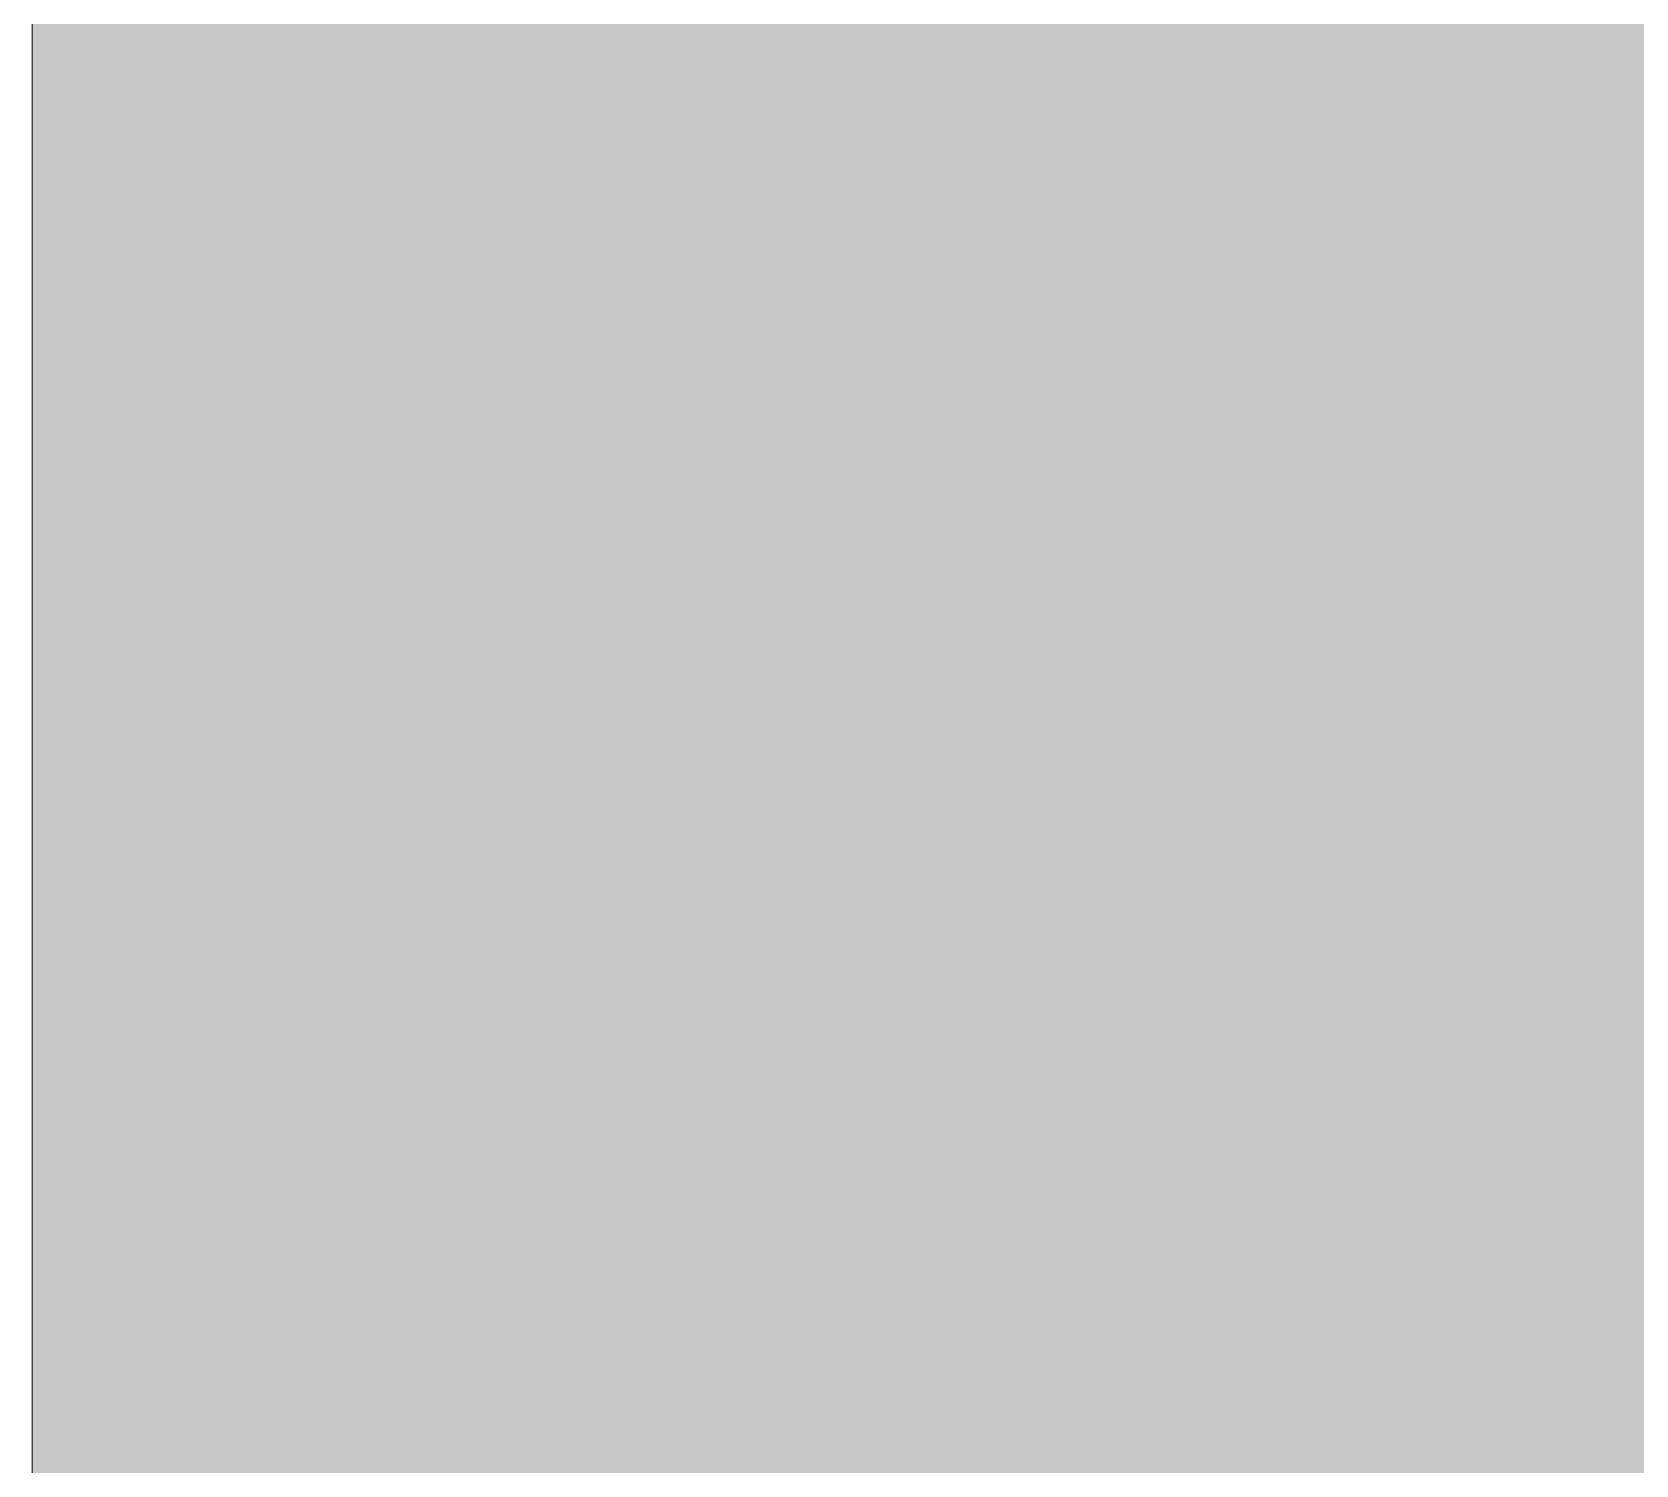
# Model space of a CAD drawing. Header units: centimetres. Extents: x 2 to 137806, y -77553 to 10.
# Drawn here: x 137401.814 to 137404.814, y -76333.278 to -76330.597 of the extents above; entities that cross this region are included whole.
import ezdxf

# ---------------------------------------------------------------- set-up
doc = ezdxf.new("R2010")
doc.units = ezdxf.units.CM
doc.header["$LTSCALE"] = 40
doc.header["$MEASUREMENT"] = 0
doc.layers.add('PDF4_Geometry', color=7, linetype='Continuous')
doc.layers.add('PDF4_Solid Fills', color=7, linetype='Continuous', true_color=0xffffff)

msp = doc.modelspace()

# ---------------------------------------------------------------- linework, layer by layer
at = {"layer": 'PDF4_Geometry', "lineweight": 5}
msp.add_lwpolyline([(137401.8144, -76325.2381), (137407.8142, -76325.2381), (137407.8142, -76489.7519), (137401.8144, -76489.7519)], close=True, dxfattribs=at)
at = {"layer": 'PDF4_Geometry', "color": 7, "lineweight": 5, "true_color": 0xeeeeee}
for points in [[(137401.8144, -76330.1279), (137401.8144, -76450.7425)], [(137401.8144, -76330.5965), (137401.8144, -76330.5982)], [(137401.8144, -76330.5982), (137401.8144, -76330.5997)], [(137401.8144, -76330.5997), (137401.8144, -76330.6013)], [(137401.8144, -76330.6013), (137401.8144, -76330.603)], [(137401.8144, -76330.603), (137401.8144, -76330.6047)], [(137401.8144, -76330.6047), (137401.8144, -76330.6062)], [(137401.8144, -76330.6062), (137401.8144, -76330.6078)], [(137401.8144, -76330.6078), (137401.8144, -76330.6095)], [(137401.8144, -76330.6095), (137401.8144, -76330.6112)], [(137401.8144, -76330.6112), (137401.8144, -76330.6127)], [(137401.8144, -76330.6127), (137401.8144, -76330.6143)], [(137401.8144, -76330.6143), (137401.8144, -76330.616)], [(137401.8144, -76330.616), (137401.8144, -76330.6177)], [(137401.8144, -76330.6177), (137401.8144, -76330.6194)], [(137401.8144, -76330.6194), (137401.8144, -76330.621)], [(137401.8144, -76330.621), (137401.8144, -76330.6229)], [(137401.8144, -76330.6229), (137401.8144, -76330.6246)], [(137401.8144, -76330.6246), (137401.8144, -76330.6263)], [(137401.8144, -76330.6263), (137401.8144, -76330.6279)], [(137401.8144, -76330.6279), (137401.8144, -76330.6296)], [(137401.8144, -76330.6296), (137401.8144, -76330.6315)], [(137401.8144, -76330.6315), (137401.8144, -76330.6331)], [(137401.8144, -76330.6331), (137401.8144, -76330.6348)], [(137401.8144, -76330.6348), (137401.8144, -76330.6367)], [(137401.8144, -76330.6367), (137401.8144, -76330.6383)], [(137401.8144, -76330.6383), (137401.8144, -76330.6402)], [(137401.8144, -76330.6402), (137401.8144, -76330.6419)], [(137401.8144, -76330.6419), (137401.8144, -76330.6437)], [(137401.8144, -76330.6437), (137401.8144, -76330.6454)], [(137401.8144, -76330.6454), (137401.8144, -76330.6473)], [(137401.8144, -76330.6473), (137401.8144, -76330.6491)], [(137401.8144, -76330.6491), (137401.8144, -76330.6508)], [(137401.8144, -76330.6508), (137401.8144, -76330.6527)], [(137401.8144, -76330.6527), (137401.8144, -76330.6545)], [(137401.8144, -76330.6545), (137401.8144, -76330.6562)], [(137401.8144, -76330.6562), (137401.8144, -76330.6581)], [(137401.8144, -76330.6581), (137401.8144, -76330.6599)], [(137401.8144, -76330.6599), (137401.8144, -76330.6618)], [(137401.8144, -76330.6618), (137401.8144, -76330.6636)], [(137401.8144, -76330.6636), (137401.8144, -76330.6655)], [(137401.8144, -76330.6655), (137401.8144, -76330.6674)], [(137401.8144, -76330.6674), (137401.8144, -76330.6692)], [(137401.8144, -76330.6692), (137401.8144, -76330.6709)], [(137401.8144, -76330.6709), (137401.8144, -76330.6728)], [(137401.8144, -76330.6728), (137401.8144, -76330.6746)], [(137401.8144, -76330.6746), (137401.8144, -76330.6765)], [(137401.8144, -76330.6765), (137401.8144, -76330.6783)], [(137401.8144, -76330.6783), (137401.8144, -76330.6804)], [(137401.8144, -76330.6804), (137401.8144, -76330.6823)], [(137401.8144, -76330.6823), (137401.8144, -76330.6841)], [(137401.8144, -76330.6841), (137401.8144, -76330.686)], [(137401.8144, -76330.686), (137401.8144, -76330.6878)], [(137401.8144, -76330.6878), (137401.8144, -76330.6897)], [(137401.8144, -76330.6897), (137401.8144, -76330.6916)], [(137401.8144, -76330.6916), (137401.8144, -76330.6934)], [(137401.8144, -76330.6934), (137401.8144, -76330.6955)], [(137401.8144, -76330.6955), (137401.8144, -76330.6973)], [(137401.8144, -76330.6973), (137401.8144, -76330.6992)], [(137401.8144, -76330.6992), (137401.8144, -76330.7012)], [(137401.8144, -76330.7012), (137401.8144, -76330.7031)], [(137401.8144, -76330.7031), (137401.8144, -76330.7049)], [(137401.8144, -76330.7049), (137401.8144, -76330.707)], [(137401.8144, -76330.707), (137401.8144, -76330.7089)], [(137401.8144, -76330.7089), (137401.8144, -76330.7109)], [(137401.8144, -76330.7109), (137401.8144, -76330.7128)], [(137401.8144, -76330.7128), (137401.8144, -76330.7146)], [(137401.8144, -76330.7146), (137401.8144, -76330.7167)], [(137401.8144, -76330.7167), (137401.8144, -76330.7185)], [(137401.8144, -76330.7185), (137401.8144, -76330.7206)], [(137401.8144, -76330.7206), (137401.8144, -76330.7224)], [(137401.8144, -76330.7224), (137401.8144, -76330.7245)], [(137401.8144, -76330.7245), (137401.8144, -76330.7265)], [(137401.8144, -76330.7265), (137401.8144, -76330.7284)], [(137401.8144, -76330.7284), (137401.8144, -76330.7304)], [(137401.8144, -76330.7304), (137401.8144, -76330.7325)], [(137401.8144, -76330.7325), (137401.8144, -76330.7343)], [(137401.8144, -76330.7343), (137401.8144, -76330.7364)], [(137401.8144, -76330.7364), (137401.8144, -76330.7384)], [(137401.8144, -76330.7384), (137401.8144, -76330.7403)], [(137401.8144, -76330.7403), (137401.8144, -76330.7423)], [(137401.8144, -76330.7423), (137401.8144, -76330.7444)], [(137401.8144, -76330.7444), (137401.8144, -76330.7464)], [(137401.8144, -76330.7464), (137401.8144, -76330.7485)], [(137401.8144, -76330.7485), (137401.8144, -76330.7505)], [(137401.8144, -76330.7505), (137401.8144, -76330.7524)], [(137401.8144, -76330.7524), (137401.8144, -76330.7544)], [(137401.8144, -76330.7544), (137401.8144, -76330.7565)], [(137401.8144, -76330.7565), (137401.8144, -76330.7585)], [(137401.8144, -76330.7585), (137401.8144, -76330.7606)], [(137401.8144, -76330.7606), (137401.8144, -76330.7626)], [(137401.8144, -76330.7626), (137401.8144, -76330.7647)], [(137401.8144, -76330.7647), (137401.8144, -76330.7667)], [(137401.8144, -76330.7667), (137401.8144, -76330.7688)], [(137401.8144, -76330.7688), (137401.8144, -76330.7708)], [(137401.8144, -76330.7708), (137401.8144, -76330.7728)], [(137401.8144, -76330.7728), (137401.8144, -76330.7751)], [(137401.8144, -76330.7751), (137401.8144, -76330.7771)], [(137401.8144, -76330.7771), (137401.8144, -76330.7792)], [(137401.8144, -76330.7792), (137401.8144, -76330.7812)], [(137401.8144, -76330.7812), (137401.8144, -76330.7833)], [(137401.8144, -76330.7833), (137401.8144, -76330.7855)], [(137401.8144, -76330.7855), (137401.8144, -76330.7875)], [(137401.8144, -76330.7875), (137401.8144, -76330.7896)], [(137401.8144, -76330.7896), (137401.8144, -76330.7918)], [(137401.8144, -76330.7918), (137401.8144, -76330.7939)], [(137401.8144, -76330.7939), (137401.8144, -76330.7959)], [(137401.8144, -76330.7959), (137401.8144, -76330.798)], [(137401.8144, -76330.798), (137401.8144, -76330.8002)], [(137401.8144, -76330.8002), (137401.8144, -76330.8022)], [(137401.8144, -76330.8022), (137401.8144, -76330.8045)], [(137401.8144, -76330.8045), (137401.8144, -76330.8065)], [(137401.8144, -76330.8065), (137401.8144, -76330.8088)], [(137401.8144, -76330.8088), (137401.8144, -76330.8108)], [(137401.8144, -76330.8108), (137401.8144, -76330.813)], [(137401.8144, -76330.813), (137401.8144, -76330.8151)], [(137401.8144, -76330.8151), (137401.8144, -76330.8173)], [(137401.8144, -76330.8173), (137401.8144, -76330.8194)], [(137401.8144, -76330.8194), (137401.8144, -76330.8216)], [(137401.8144, -76330.8216), (137401.8144, -76330.8238)], [(137401.8144, -76330.8238), (137401.8144, -76330.8261)], [(137401.8144, -76330.8261), (137401.8144, -76330.8281)], [(137401.8144, -76330.8281), (137401.8144, -76330.8303)], [(137401.8144, -76330.8303), (137401.8144, -76330.8326)], [(137401.8144, -76330.8326), (137401.8144, -76330.8346)], [(137401.8144, -76330.8346), (137401.8144, -76330.8368)], [(137401.8144, -76330.8368), (137401.8144, -76330.8391)], [(137401.8144, -76330.8391), (137401.8144, -76330.8413)], [(137401.8144, -76330.8413), (137401.8144, -76330.8435)], [(137401.8144, -76330.8435), (137401.8144, -76330.8458)], [(137401.8144, -76330.8458), (137401.8144, -76330.8478)], [(137401.8144, -76330.8478), (137401.8144, -76330.8501)], [(137401.8144, -76330.8501), (137401.8144, -76330.8523)], [(137401.8144, -76330.8523), (137401.8144, -76330.8545)], [(137401.8144, -76330.8545), (137401.8144, -76330.8567)], [(137401.8144, -76330.8567), (137401.8144, -76330.859)], [(137401.8144, -76330.859), (137401.8144, -76330.8612)], [(137401.8144, -76330.8612), (137401.8144, -76330.8634)], [(137401.8144, -76330.8634), (137401.8144, -76330.8657)], [(137401.8144, -76330.8657), (137401.8144, -76330.8679)], [(137401.8144, -76330.8679), (137401.8144, -76330.8703)], [(137401.8144, -76330.8703), (137401.8144, -76330.8726)], [(137401.8144, -76330.8726), (137401.8144, -76330.8748)], [(137401.8144, -76330.8748), (137401.8144, -76330.877)], [(137401.8144, -76330.877), (137401.8144, -76330.8793)], [(137401.8144, -76330.8793), (137401.8144, -76330.8817)], [(137401.8144, -76330.8817), (137401.8144, -76330.8839)], [(137401.8144, -76330.8839), (137401.8144, -76330.8861)], [(137401.8144, -76330.8861), (137401.8144, -76330.8884)], [(137401.8144, -76330.8884), (137401.8144, -76330.8908)], [(137401.8144, -76330.8908), (137401.8144, -76330.893)], [(137401.8144, -76330.893), (137401.8144, -76330.8953)], [(137401.8144, -76330.8953), (137401.8144, -76330.8977)], [(137401.8144, -76330.8977), (137401.8144, -76330.8999)], [(137401.8144, -76330.8999), (137401.8144, -76330.9023)], [(137401.8144, -76330.9023), (137401.8144, -76330.9046)], [(137401.8144, -76330.9046), (137401.8144, -76330.907)], [(137401.8144, -76330.907), (137401.8144, -76330.9092)], [(137401.8144, -76330.9092), (137401.8144, -76330.9116)], [(137401.8144, -76330.9116), (137401.8144, -76330.9139)], [(137401.8144, -76330.9139), (137401.8144, -76330.9163)], [(137401.8144, -76330.9163), (137401.8144, -76330.9185)], [(137401.8144, -76330.9185), (137401.8144, -76330.9209)], [(137401.8144, -76330.9209), (137401.8144, -76330.9232)], [(137401.8144, -76330.9232), (137401.8144, -76330.9256)], [(137401.8144, -76330.9256), (137401.8144, -76330.928)], [(137401.8144, -76330.928), (137401.8144, -76330.9304)], [(137401.8144, -76330.9304), (137401.8144, -76330.9326)], [(137401.8144, -76330.9326), (137401.8144, -76330.9351)], [(137401.8144, -76330.9351), (137401.8144, -76330.9375)], [(137401.8144, -76330.9375), (137401.8144, -76330.9399)], [(137401.8144, -76330.9399), (137401.8144, -76330.9421)], [(137401.8144, -76330.9421), (137401.8144, -76330.9446)], [(137401.8144, -76330.9446), (137401.8144, -76330.947)], [(137401.8144, -76330.947), (137401.8144, -76330.9494)], [(137401.8144, -76330.9494), (137401.8144, -76330.9518)], [(137401.8144, -76330.9518), (137401.8144, -76330.9542)], [(137401.8144, -76330.9542), (137401.8144, -76330.9566)], [(137401.8144, -76330.9566), (137401.8144, -76330.9591)], [(137401.8144, -76330.9591), (137401.8144, -76330.9615)], [(137401.8144, -76330.9615), (137401.8144, -76330.9639)], [(137401.8144, -76330.9639), (137401.8144, -76330.9663)], [(137401.8144, -76330.9663), (137401.8144, -76330.9687)], [(137401.8144, -76330.9687), (137401.8144, -76330.9712)], [(137401.8144, -76330.9712), (137401.8144, -76330.9736)], [(137401.8144, -76330.9736), (137401.8144, -76330.976)], [(137401.8144, -76330.976), (137401.8144, -76330.9784)], [(137401.8144, -76330.9784), (137401.8144, -76330.9808)], [(137401.8144, -76330.9808), (137401.8144, -76330.9834)], [(137401.8144, -76330.9834), (137401.8144, -76330.9859)], [(137401.8144, -76330.9859), (137401.8144, -76330.9883)], [(137401.8144, -76330.9883), (137401.8144, -76330.9907)], [(137401.8144, -76330.9907), (137401.8144, -76330.9933)], [(137401.8144, -76330.9933), (137401.8144, -76330.9957)], [(137401.8144, -76330.9957), (137401.8144, -76330.9981)], [(137401.8144, -76330.9981), (137401.8144, -76331.0007)], [(137401.8144, -76331.0007), (137401.8144, -76331.0032)], [(137401.8144, -76331.0032), (137401.8144, -76331.0056)], [(137401.8144, -76331.0056), (137401.8144, -76331.0082)], [(137401.8144, -76331.0082), (137401.8144, -76331.0106)], [(137401.8144, -76331.0106), (137401.8144, -76331.0132)], [(137401.8144, -76331.0132), (137401.8144, -76331.0156)], [(137401.8144, -76331.0156), (137401.8144, -76331.0182)], [(137401.8144, -76331.0182), (137401.8144, -76331.0206)], [(137401.8144, -76331.0206), (137401.8144, -76331.0232)], [(137401.8144, -76331.0232), (137401.8144, -76331.0257)], [(137401.8144, -76331.0257), (137401.8144, -76331.0283)], [(137401.8144, -76331.0283), (137401.8144, -76331.0309)], [(137401.8144, -76331.0309), (137401.8144, -76331.0333)], [(137401.8144, -76331.0333), (137401.8144, -76331.0359)], [(137401.8144, -76331.0359), (137401.8144, -76331.0383)], [(137401.8144, -76331.0383), (137401.8144, -76331.0409)], [(137401.8144, -76331.0409), (137401.8144, -76331.0435)], [(137401.8144, -76331.0435), (137401.8144, -76331.0461)], [(137401.8144, -76331.0461), (137401.8144, -76331.0487)], [(137401.8144, -76331.0487), (137401.8144, -76331.0511)], [(137401.8144, -76331.0511), (137401.8144, -76331.0538)], [(137401.8144, -76331.0538), (137401.8144, -76331.0564)], [(137401.8144, -76331.0564), (137401.8144, -76331.059)], [(137401.8144, -76331.059), (137401.8144, -76331.0616)], [(137401.8144, -76331.0616), (137401.8144, -76331.0642)], [(137401.8144, -76331.0642), (137401.8144, -76331.0668)], [(137401.8144, -76331.0668), (137401.8144, -76331.0692)], [(137401.8144, -76331.0692), (137401.8144, -76331.072)], [(137401.8144, -76331.072), (137401.8144, -76331.0744)], [(137401.8144, -76331.0744), (137401.8144, -76331.0772)], [(137401.8144, -76331.0772), (137401.8144, -76331.0796)], [(137401.8144, -76331.0796), (137401.8144, -76331.0824)], [(137401.8144, -76331.0824), (137401.8144, -76331.085)], [(137401.8144, -76331.085), (137401.8144, -76331.0876)], [(137401.8144, -76331.0876), (137401.8144, -76331.0902)], [(137401.8144, -76331.0902), (137401.8144, -76331.0928)], [(137401.8144, -76331.0928), (137401.8144, -76331.0954)], [(137401.8144, -76331.0954), (137401.8144, -76331.098)], [(137401.8144, -76331.098), (137401.8144, -76331.1008)], [(137401.8144, -76331.1008), (137401.8144, -76331.1034)], [(137401.8144, -76331.1034), (137401.8144, -76331.106)], [(137401.8144, -76331.106), (137401.8144, -76331.1086)], [(137401.8144, -76331.1086), (137401.8144, -76331.1114)], [(137401.8144, -76331.1114), (137401.8144, -76331.114)], [(137401.8144, -76331.114), (137401.8144, -76331.1168)], [(137401.8144, -76331.1168), (137401.8144, -76331.1194)], [(137401.8144, -76331.1194), (137401.8144, -76331.122)], [(137401.8144, -76331.122), (137401.8144, -76331.1248)], [(137401.8144, -76331.1248), (137401.8144, -76331.1274)], [(137401.8144, -76331.1274), (137401.8144, -76331.1302)], [(137401.8144, -76331.1302), (137401.8144, -76331.1328)], [(137401.8144, -76331.1328), (137401.8144, -76331.1356)], [(137401.8144, -76331.1356), (137401.8144, -76331.1382)], [(137401.8144, -76331.1382), (137401.8144, -76331.141)], [(137401.8144, -76331.141), (137401.8144, -76331.1436)], [(137401.8144, -76331.1436), (137401.8144, -76331.1464)], [(137401.8144, -76331.1464), (137401.8144, -76331.1492)], [(137401.8144, -76331.1492), (137401.8144, -76331.1518)], [(137401.8144, -76331.1518), (137401.8144, -76331.1546)], [(137401.8144, -76331.1546), (137401.8144, -76331.1574)], [(137401.8144, -76331.1574), (137401.8144, -76331.16)], [(137401.8144, -76331.16), (137401.8144, -76331.1628)], [(137401.8144, -76331.1628), (137401.8144, -76331.1656)], [(137401.8144, -76331.1656), (137401.8144, -76331.1683)], [(137401.8144, -76331.1683), (137401.8144, -76331.171)], [(137401.8144, -76331.171), (137401.8144, -76331.1737)], [(137401.8144, -76331.1737), (137401.8144, -76331.1765)], [(137401.8144, -76331.1765), (137401.8144, -76331.1793)], [(137401.8144, -76331.1793), (137401.8144, -76331.1821)], [(137401.8144, -76331.1821), (137401.8144, -76331.1849)], [(137401.8144, -76331.1849), (137401.8144, -76331.1877)], [(137401.8144, -76331.1877), (137401.8144, -76331.1905)], [(137401.8144, -76331.1905), (137401.8144, -76331.1933)], [(137401.8144, -76331.1933), (137401.8144, -76331.1961)], [(137401.8144, -76331.1961), (137401.8144, -76331.1989)], [(137401.8144, -76331.1989), (137401.8144, -76331.2016)], [(137401.8144, -76331.2016), (137401.8144, -76331.2044)], [(137401.8144, -76331.2044), (137401.8144, -76331.2072)], [(137401.8144, -76331.2072), (137401.8144, -76331.21)], [(137401.8144, -76331.21), (137401.8144, -76331.2128)], [(137401.8144, -76331.2128), (137401.8144, -76331.2156)], [(137401.8144, -76331.2156), (137401.8144, -76331.2186)], [(137401.8144, -76331.2186), (137401.8144, -76331.2214)], [(137401.8144, -76331.2214), (137401.8144, -76331.2242)], [(137401.8144, -76331.2242), (137401.8144, -76331.2269)], [(137401.8144, -76331.2269), (137401.8144, -76331.2299)], [(137401.8144, -76331.2299), (137401.8144, -76331.2327)], [(137401.8144, -76331.2327), (137401.8144, -76331.2355)], [(137401.8144, -76331.2355), (137401.8144, -76331.2383)], [(137401.8144, -76331.2383), (137401.8144, -76331.2413)], [(137401.8144, -76331.2413), (137401.8144, -76331.2441)], [(137401.8144, -76331.2441), (137401.8144, -76331.247)], [(137401.8144, -76331.247), (137401.8144, -76331.2498)], [(137401.8144, -76331.2498), (137401.8144, -76331.2528)], [(137401.8144, -76331.2528), (137401.8144, -76331.2556)], [(137401.8144, -76331.2556), (137401.8144, -76331.2586)], [(137401.8144, -76331.2586), (137401.8144, -76331.2614)], [(137401.8144, -76331.2614), (137401.8144, -76331.2643)], [(137401.8144, -76331.2643), (137401.8144, -76331.2671)], [(137401.8144, -76331.2671), (137401.8144, -76331.2701)], [(137401.8144, -76331.2701), (137401.8144, -76331.2729)], [(137401.8144, -76331.2729), (137401.8144, -76331.2759)], [(137401.8144, -76331.2759), (137401.8144, -76331.2788)], [(137401.8144, -76331.2788), (137401.8144, -76331.2816)], [(137401.8144, -76331.2816), (137401.8144, -76331.2846)], [(137401.8144, -76331.2846), (137401.8144, -76331.2874)], [(137401.8144, -76331.2874), (137401.8144, -76331.2904)], [(137401.8144, -76331.2904), (137401.8144, -76331.2934)], [(137401.8144, -76331.2934), (137401.8144, -76331.2963)], [(137401.8144, -76331.2963), (137401.8144, -76331.2991)], [(137401.8144, -76331.2991), (137401.8144, -76331.3021)], [(137401.8144, -76331.3021), (137401.8144, -76331.3051)], [(137401.8144, -76331.3051), (137401.8144, -76331.3081)], [(137401.8144, -76331.3081), (137401.8144, -76331.311)], [(137401.8144, -76331.311), (137401.8144, -76331.3138)], [(137401.8144, -76331.3138), (137401.8144, -76331.3168)], [(137401.8144, -76331.3168), (137401.8144, -76331.3198)], [(137401.8144, -76331.3198), (137401.8144, -76331.3228)], [(137401.8144, -76331.3228), (137401.8144, -76331.3257)], [(137401.8144, -76331.3257), (137401.8144, -76331.3287)], [(137401.8144, -76331.3287), (137401.8144, -76331.3317)], [(137401.8144, -76331.3317), (137401.8144, -76331.3347)], [(137401.8144, -76331.3347), (137401.8144, -76331.3376)], [(137401.8144, -76331.3376), (137401.8144, -76331.3406)], [(137401.8144, -76331.3406), (137401.8144, -76331.3436)], [(137401.8144, -76331.3436), (137401.8144, -76331.3466)], [(137401.8144, -76331.3466), (137401.8144, -76331.3495)], [(137401.8144, -76331.3495), (137401.8144, -76331.3525)], [(137401.8144, -76331.3525), (137401.8144, -76331.3555)], [(137401.8144, -76331.3555), (137401.8144, -76331.3587)], [(137401.8144, -76331.3587), (137401.8144, -76331.3616)], [(137401.8144, -76331.3616), (137401.8144, -76331.3646)], [(137401.8144, -76331.3646), (137401.8144, -76331.3676)], [(137401.8144, -76331.3676), (137401.8144, -76331.3706)], [(137401.8144, -76331.3706), (137401.8144, -76331.3737)], [(137401.8144, -76331.3737), (137401.8144, -76331.3767)], [(137401.8144, -76331.3767), (137401.8144, -76331.3797)], [(137401.8144, -76331.3797), (137401.8144, -76331.3827)], [(137401.8144, -76331.3827), (137401.8144, -76331.3858)], [(137401.8144, -76331.3858), (137401.8144, -76331.3888)], [(137401.8144, -76331.3888), (137401.8144, -76331.3918)], [(137401.8144, -76331.3918), (137401.8144, -76331.3949)], [(137401.8144, -76331.3949), (137401.8144, -76331.3979)], [(137401.8144, -76331.3979), (137401.8144, -76331.4011)], [(137401.8144, -76331.4011), (137401.8144, -76331.404)], [(137401.8144, -76331.404), (137401.8144, -76331.407)], [(137401.8144, -76331.407), (137401.8144, -76331.4102)], [(137401.8144, -76331.4102), (137401.8144, -76331.4133)], [(137401.8144, -76331.4133), (137401.8144, -76331.4163)], [(137401.8144, -76331.4163), (137401.8144, -76331.4193)], [(137401.8144, -76331.4193), (137401.8144, -76331.4225)], [(137401.8144, -76331.4225), (137401.8144, -76331.4256)], [(137401.8144, -76331.4256), (137401.8144, -76331.4286)], [(137401.8144, -76331.4286), (137401.8144, -76331.4318)], [(137401.8144, -76331.4318), (137401.8144, -76331.4347)], [(137401.8144, -76331.4347), (137401.8144, -76331.4379)], [(137401.8144, -76331.4379), (137401.8144, -76331.4411)], [(137401.8144, -76331.4411), (137401.8144, -76331.444)], [(137401.8144, -76331.444), (137401.8144, -76331.4472)], [(137401.8144, -76331.4472), (137401.8144, -76331.4504)], [(137401.8144, -76331.4504), (137401.8144, -76331.4535)], [(137401.8144, -76331.4535), (137401.8144, -76331.4565)], [(137401.8144, -76331.4565), (137401.8144, -76331.4597)], [(137401.8144, -76331.4597), (137401.8144, -76331.4628)], [(137401.8144, -76331.4628), (137401.8144, -76331.466)], [(137401.8144, -76331.466), (137401.8144, -76331.4692)], [(137401.8144, -76331.4692), (137401.8144, -76331.4721)], [(137401.8144, -76331.4721), (137401.8144, -76331.4753)], [(137401.8144, -76331.4753), (137401.8144, -76331.4785)], [(137401.8144, -76331.4785), (137401.8144, -76331.4816)], [(137401.8144, -76331.4816), (137401.8144, -76331.4848)], [(137401.8144, -76331.4848), (137401.8144, -76331.4879)], [(137401.8144, -76331.4879), (137401.8144, -76331.4911)], [(137401.8144, -76331.4911), (137401.8144, -76331.4943)], [(137401.8144, -76331.4943), (137401.8144, -76331.4974)], [(137401.8144, -76331.4974), (137401.8144, -76331.5006)], [(137401.8144, -76331.5006), (137401.8144, -76331.5038)], [(137401.8144, -76331.5038), (137401.8144, -76331.5069)], [(137401.8144, -76331.5069), (137401.8144, -76331.5101)], [(137401.8144, -76331.5101), (137401.8144, -76331.5132)], [(137401.8144, -76331.5132), (137401.8144, -76331.5164)], [(137401.8144, -76331.5164), (137401.8144, -76331.5198)], [(137401.8144, -76331.5198), (137401.8144, -76331.5229)], [(137401.8144, -76331.5229), (137401.8144, -76331.5261)], [(137401.8144, -76331.5261), (137401.8144, -76331.5292)], [(137401.8144, -76331.5292), (137401.8144, -76331.5324)], [(137401.8144, -76331.5324), (137401.8144, -76331.5358)], [(137401.8144, -76331.5358), (137401.8144, -76331.5389)], [(137401.8144, -76331.5389), (137401.8144, -76331.5421)], [(137401.8144, -76331.5421), (137401.8144, -76331.5452)], [(137401.8144, -76331.5452), (137401.8144, -76331.5486)], [(137401.8144, -76331.5486), (137401.8144, -76331.5518)], [(137401.8144, -76331.5518), (137401.8144, -76331.5549)], [(137401.8144, -76331.5549), (137401.8144, -76331.5583)], [(137401.8144, -76331.5583), (137401.8144, -76331.5614)], [(137401.8144, -76331.5614), (137401.8144, -76331.5648)], [(137401.8144, -76331.5648), (137401.8144, -76331.5679)], [(137401.8144, -76331.5679), (137401.8144, -76331.5713)], [(137401.8144, -76331.5713), (137401.8144, -76331.5745)], [(137401.8144, -76331.5745), (137401.8144, -76331.5776)], [(137401.8144, -76331.5776), (137401.8144, -76331.581)], [(137401.8144, -76331.581), (137401.8144, -76331.5843)], [(137401.8144, -76331.5843), (137401.8144, -76331.5875)], [(137401.8144, -76331.5875), (137401.8144, -76331.5908)], [(137401.8144, -76331.5908), (137401.8144, -76331.594)], [(137401.8144, -76331.594), (137401.8144, -76331.5973)], [(137401.8144, -76331.5973), (137401.8144, -76331.6005)], [(137401.8144, -76331.6005), (137401.8144, -76331.6038)], [(137401.8144, -76331.6038), (137401.8144, -76331.6072)], [(137401.8144, -76331.6072), (137401.8144, -76331.6104)], [(137401.8144, -76331.6104), (137401.8144, -76331.6137)], [(137401.8144, -76331.6137), (137401.8144, -76331.6171)], [(137401.8144, -76331.6171), (137401.8144, -76331.6204)], [(137401.8144, -76331.6204), (137401.8144, -76331.6236)], [(137401.8144, -76331.6236), (137401.8144, -76331.6269)], [(137401.8144, -76331.6269), (137401.8144, -76331.6303)], [(137401.8144, -76331.6303), (137401.8144, -76331.6336)], [(137401.8144, -76331.6336), (137401.8144, -76331.637)], [(137401.8144, -76331.637), (137401.8144, -76331.6403)], [(137401.8144, -76331.6403), (137401.8144, -76331.6435)], [(137401.8144, -76331.6435), (137401.8144, -76331.6468)], [(137401.8144, -76331.6468), (137401.8144, -76331.6502)], [(137401.8144, -76331.6502), (137401.8144, -76331.6535)], [(137401.8144, -76331.6535), (137401.8144, -76331.6569)], [(137401.8144, -76331.6569), (137401.8144, -76331.6602)], [(137401.8144, -76331.6602), (137401.8144, -76331.6636)], [(137401.8144, -76331.6636), (137401.8144, -76331.6669)], [(137401.8144, -76331.6669), (137401.8144, -76331.6703)], [(137401.8144, -76331.6703), (137401.8144, -76331.6736)], [(137401.8144, -76331.6736), (137401.8144, -76331.677)], [(137401.8144, -76331.677), (137401.8144, -76331.6803)], [(137401.8144, -76331.6803), (137401.8144, -76331.6836)], [(137401.8144, -76331.6836), (137401.8144, -76331.687)], [(137401.8144, -76331.687), (137401.8144, -76331.6905)], [(137401.8144, -76331.6905), (137401.8144, -76331.6939)], [(137401.8144, -76331.6939), (137401.8144, -76331.6972)], [(137401.8144, -76331.6972), (137401.8144, -76331.7006)], [(137401.8144, -76331.7006), (137401.8144, -76331.7039)], [(137401.8144, -76331.7039), (137401.8144, -76331.7075)], [(137401.8144, -76331.7075), (137401.8144, -76331.7108)], [(137401.8144, -76331.7108), (137401.8144, -76331.7142)], [(137401.8144, -76331.7142), (137401.8144, -76331.7175)], [(137401.8144, -76331.7175), (137401.8144, -76331.721)], [(137401.8144, -76331.721), (137401.8144, -76331.7244)], [(137401.8144, -76331.7244), (137401.8144, -76331.7277)], [(137401.8144, -76331.7277), (137401.8144, -76331.7313)], [(137401.8144, -76331.7313), (137401.8144, -76331.7346)], [(137401.8144, -76331.7346), (137401.8144, -76331.7382)], [(137401.8144, -76331.7382), (137401.8144, -76331.7415)], [(137401.8144, -76331.7415), (137401.8144, -76331.7449)], [(137401.8144, -76331.7449), (137401.8144, -76331.7484)], [(137401.8144, -76331.7484), (137401.8144, -76331.7517)], [(137401.8144, -76331.7517), (137401.8144, -76331.7553)], [(137401.8144, -76331.7553), (137401.8144, -76331.7588)], [(137401.8144, -76331.7588), (137401.8144, -76331.7622)], [(137401.8144, -76331.7622), (137401.8144, -76331.7657)], [(137401.8144, -76331.7657), (137401.8144, -76331.769)], [(137401.8144, -76331.769), (137401.8144, -76331.7726)], [(137401.8144, -76331.7726), (137401.8144, -76331.7759)], [(137401.8144, -76331.7759), (137401.8144, -76331.7795)], [(137401.8144, -76331.7795), (137401.8144, -76331.783)], [(137401.8144, -76331.783), (137401.8144, -76331.7863)], [(137401.8144, -76331.7863), (137401.8144, -76331.7899)], [(137401.8144, -76331.7899), (137401.8144, -76331.7934)], [(137401.8144, -76331.7934), (137401.8144, -76331.7969)], [(137401.8144, -76331.7969), (137401.8144, -76331.8003)], [(137401.8144, -76331.8003), (137401.8144, -76331.8038)], [(137401.8144, -76331.8038), (137401.8144, -76331.8074)], [(137401.8144, -76331.8074), (137401.8144, -76331.8109)], [(137401.8144, -76331.8109), (137401.8144, -76331.8144)], [(137401.8144, -76331.8144), (137401.8144, -76331.8178)], [(137401.8144, -76331.8178), (137401.8144, -76331.8213)], [(137401.8144, -76331.8213), (137401.8144, -76331.8248)], [(137401.8144, -76331.8248), (137401.8144, -76331.8284)], [(137401.8144, -76331.8284), (137401.8144, -76331.8319)], [(137401.8144, -76331.8319), (137401.8144, -76331.8354)], [(137401.8144, -76331.8354), (137401.8144, -76331.839)], [(137401.8144, -76331.839), (137401.8144, -76331.8425)], [(137401.8144, -76331.8425), (137401.8144, -76331.8461)], [(137401.8144, -76331.8461), (137401.8144, -76331.8496)], [(137401.8144, -76331.8496), (137401.8144, -76331.8531)], [(137401.8144, -76331.8531), (137401.8144, -76331.8567)], [(137401.8144, -76331.8567), (137401.8144, -76331.8602)], [(137401.8144, -76331.8602), (137401.8144, -76331.8637)], [(137401.8144, -76331.8637), (137401.8144, -76331.8673)], [(137401.8144, -76331.8673), (137401.8144, -76331.871)], [(137401.8144, -76331.871), (137401.8144, -76331.8745)], [(137401.8144, -76331.8745), (137401.8144, -76331.8781)], [(137401.8144, -76331.8781), (137401.8144, -76331.8816)], [(137401.8144, -76331.8816), (137401.8144, -76331.8851)], [(137401.8144, -76331.8851), (137401.8144, -76331.8888)], [(137401.8144, -76331.8888), (137401.8144, -76331.8924)], [(137401.8144, -76331.8924), (137401.8144, -76331.8959)], [(137401.8144, -76331.8959), (137401.8144, -76331.8994)], [(137401.8144, -76331.8994), (137401.8144, -76331.9032)], [(137401.8144, -76331.9032), (137401.8144, -76331.9067)], [(137401.8144, -76331.9067), (137401.8144, -76331.9102)], [(137401.8144, -76331.9102), (137401.8144, -76331.914)], [(137401.8144, -76331.914), (137401.8144, -76331.9175)], [(137401.8144, -76331.9175), (137401.8144, -76331.9212)], [(137401.8144, -76331.9212), (137401.8144, -76331.9247)], [(137401.8144, -76331.9247), (137401.8144, -76331.9283)], [(137401.8144, -76331.9283), (137401.8144, -76331.932)], [(137401.8144, -76331.932), (137401.8144, -76331.9355)], [(137401.8144, -76331.9355), (137401.8144, -76331.9393)], [(137401.8144, -76331.9393), (137401.8144, -76331.9428)], [(137401.8144, -76331.9428), (137401.8144, -76331.9465)], [(137401.8144, -76331.9465), (137401.8144, -76331.9502)], [(137401.8144, -76331.9502), (137401.8144, -76331.9538)], [(137401.8144, -76331.9538), (137401.8144, -76331.9575)], [(137401.8144, -76331.9575), (137401.8144, -76331.961)], [(137401.8144, -76331.961), (137401.8144, -76331.9647)], [(137401.8144, -76331.9647), (137401.8144, -76331.9685)], [(137401.8144, -76331.9685), (137401.8144, -76331.972)], [(137401.8144, -76331.972), (137401.8144, -76331.9757)], [(137401.8144, -76331.9757), (137401.8144, -76331.9794)], [(137401.8144, -76331.9794), (137401.8144, -76331.9832)], [(137401.8144, -76331.9832), (137401.8144, -76331.9867)], [(137401.8144, -76331.9867), (137401.8144, -76331.9904)], [(137401.8144, -76331.9904), (137401.8144, -76331.9941)], [(137401.8144, -76331.9941), (137401.8144, -76331.9979)], [(137401.8144, -76331.9979), (137401.8144, -76332.0016)], [(137401.8144, -76332.0016), (137401.8144, -76332.0051)], [(137401.8144, -76332.0051), (137401.8144, -76332.0088)], [(137401.8144, -76332.0088), (137401.8144, -76332.0126)], [(137401.8144, -76332.0126), (137401.8144, -76332.0163)], [(137401.8144, -76332.0163), (137401.8144, -76332.02)], [(137401.8144, -76332.02), (137401.8144, -76332.0237)], [(137401.8144, -76332.0237), (137401.8144, -76332.0274)], [(137401.8144, -76332.0274), (137401.8144, -76332.0312)], [(137401.8144, -76332.0312), (137401.8144, -76332.0349)], [(137401.8144, -76332.0349), (137401.8144, -76332.0386)], [(137401.8144, -76332.0386), (137401.8144, -76332.0423)], [(137401.8144, -76332.0423), (137401.8144, -76332.046)], [(137401.8144, -76332.046), (137401.8144, -76332.0498)], [(137401.8144, -76332.0498), (137401.8144, -76332.0535)], [(137401.8144, -76332.0535), (137401.8144, -76332.0572)], [(137401.8144, -76332.0572), (137401.8144, -76332.0609)], [(137401.8144, -76332.0609), (137401.8144, -76332.0648)], [(137401.8144, -76332.0648), (137401.8144, -76332.0685)], [(137401.8144, -76332.0685), (137401.8144, -76332.0723)], [(137401.8144, -76332.0723), (137401.8144, -76332.076)], [(137401.8144, -76332.076), (137401.8144, -76332.0799)], [(137401.8144, -76332.0799), (137401.8144, -76332.0836)], [(137401.8144, -76332.0836), (137401.8144, -76332.0873)], [(137401.8144, -76332.0873), (137401.8144, -76332.0911)], [(137401.8144, -76332.0911), (137401.8144, -76332.095)], [(137401.8144, -76332.095), (137401.8144, -76332.0987)], [(137401.8144, -76332.0987), (137401.8144, -76332.1024)], [(137401.8144, -76332.1024), (137401.8144, -76332.1063)], [(137401.8144, -76332.1063), (137401.8144, -76332.11)], [(137401.8144, -76332.11), (137401.8144, -76332.1139)], [(137401.8144, -76332.1139), (137401.8144, -76332.1177)], [(137401.8144, -76332.1177), (137401.8144, -76332.1214)], [(137401.8144, -76332.1214), (137401.8144, -76332.1253)], [(137401.8144, -76332.1253), (137401.8144, -76332.129)], [(137401.8144, -76332.129), (137401.8144, -76332.1329)], [(137401.8144, -76332.1329), (137401.8144, -76332.1366)], [(137401.8144, -76332.1366), (137401.8144, -76332.1405)], [(137401.8144, -76332.1405), (137401.8144, -76332.1443)], [(137401.8144, -76332.1443), (137401.8144, -76332.1482)], [(137401.8144, -76332.1482), (137401.8144, -76332.1521)], [(137401.8144, -76332.1521), (137401.8144, -76332.1558)], [(137401.8144, -76332.1558), (137401.8144, -76332.1597)], [(137401.8144, -76332.1597), (137401.8144, -76332.1634)], [(137401.8144, -76332.1634), (137401.8144, -76332.1673)], [(137401.8144, -76332.1673), (137401.8144, -76332.1712)], [(137401.8144, -76332.1712), (137401.8144, -76332.175)], [(137401.8144, -76332.175), (137401.8144, -76332.1789)], [(137401.8144, -76332.1789), (137401.8144, -76332.1828)], [(137401.8144, -76332.1828), (137401.8144, -76332.1865)], [(137401.8144, -76332.1865), (137401.8144, -76332.1904)], [(137401.8144, -76332.1904), (137401.8144, -76332.1943)], [(137401.8144, -76332.1943), (137401.8144, -76332.198)], [(137401.8144, -76332.198), (137401.8144, -76332.2019)], [(137401.8144, -76332.2019), (137401.8144, -76332.2058)], [(137401.8144, -76332.2058), (137401.8144, -76332.2097)], [(137401.8144, -76332.2097), (137401.8144, -76332.2136)], [(137401.8144, -76332.2136), (137401.8144, -76332.2174)], [(137401.8144, -76332.2174), (137401.8144, -76332.2213)], [(137401.8144, -76332.2213), (137401.8144, -76332.2252)], [(137401.8144, -76332.2252), (137401.8144, -76332.2291)], [(137401.8144, -76332.2291), (137401.8144, -76332.233)], [(137401.8144, -76332.233), (137401.8144, -76332.2369)], [(137401.8144, -76332.2369), (137401.8144, -76332.2408)], [(137401.8144, -76332.2408), (137401.8144, -76332.2447)], [(137401.8144, -76332.2447), (137401.8144, -76332.2486)], [(137401.8144, -76332.2486), (137401.8144, -76332.2525)], [(137401.8144, -76332.2525), (137401.8144, -76332.2564)], [(137401.8144, -76332.2564), (137401.8144, -76332.2603)], [(137401.8144, -76332.2603), (137401.8144, -76332.2642)], [(137401.8144, -76332.2642), (137401.8144, -76332.2682)], [(137401.8144, -76332.2682), (137401.8144, -76332.2721)], [(137401.8144, -76332.2721), (137401.8144, -76332.276)], [(137401.8144, -76332.276), (137401.8144, -76332.2799)], [(137401.8144, -76332.2799), (137401.8144, -76332.2838)], [(137401.8144, -76332.2838), (137401.8144, -76332.2877)], [(137401.8144, -76332.2877), (137401.8144, -76332.2916)], [(137401.8144, -76332.2916), (137401.8144, -76332.2957)], [(137401.8144, -76332.2957), (137401.8144, -76332.2996)], [(137401.8144, -76332.2996), (137401.8144, -76332.3035)], [(137401.8144, -76332.3035), (137401.8144, -76332.3074)], [(137401.8144, -76332.3074), (137401.8144, -76332.3113)], [(137401.8144, -76332.3113), (137401.8144, -76332.3154)], [(137401.8144, -76332.3154), (137401.8144, -76332.3193)], [(137401.8144, -76332.3193), (137401.8144, -76332.3232)], [(137401.8144, -76332.3232), (137401.8144, -76332.3271)], [(137401.8144, -76332.3271), (137401.8144, -76332.3312)], [(137401.8144, -76332.3312), (137401.8144, -76332.3351)], [(137401.8144, -76332.3351), (137401.8144, -76332.339)], [(137401.8144, -76332.339), (137401.8144, -76332.3431)], [(137401.8144, -76332.3431), (137401.8144, -76332.347)], [(137401.8144, -76332.347), (137401.8144, -76332.3509)], [(137401.8144, -76332.3509), (137401.8144, -76332.355)], [(137401.8144, -76332.355), (137401.8144, -76332.3589)], [(137401.8144, -76332.3589), (137401.8144, -76332.363)], [(137401.8144, -76332.363), (137401.8144, -76332.3669)], [(137401.8144, -76332.3669), (137401.8144, -76332.371)], [(137401.8144, -76332.371), (137401.8144, -76332.3749)], [(137401.8144, -76332.3749), (137401.8144, -76332.3788)], [(137401.8144, -76332.3788), (137401.8144, -76332.3829)], [(137401.8144, -76332.3829), (137401.8144, -76332.387)], [(137401.8144, -76332.387), (137401.8144, -76332.3909)], [(137401.8144, -76332.3909), (137401.8144, -76332.395)], [(137401.8144, -76332.395), (137401.8144, -76332.3989)], [(137401.8144, -76332.3989), (137401.8144, -76332.403)], [(137401.8144, -76332.403), (137401.8144, -76332.4071)], [(137401.8144, -76332.4071), (137401.8144, -76332.411)], [(137401.8144, -76332.411), (137401.8144, -76332.4151)], [(137401.8144, -76332.4151), (137401.8144, -76332.419)], [(137401.8144, -76332.419), (137401.8144, -76332.4231)], [(137401.8144, -76332.4231), (137401.8144, -76332.4272)], [(137401.8144, -76332.4272), (137401.8144, -76332.4311)], [(137401.8144, -76332.4311), (137401.8144, -76332.4352)], [(137401.8144, -76332.4352), (137401.8144, -76332.4393)], [(137401.8144, -76332.4393), (137401.8144, -76332.4434)], [(137401.8144, -76332.4434), (137401.8144, -76332.4473)], [(137401.8144, -76332.4473), (137401.8144, -76332.4514)], [(137401.8144, -76332.4514), (137401.8144, -76332.4555)], [(137401.8144, -76332.4555), (137401.8144, -76332.4596)], [(137401.8144, -76332.4596), (137401.8144, -76332.4637)], [(137401.8144, -76332.4637), (137401.8144, -76332.4676)], [(137401.8144, -76332.4676), (137401.8144, -76332.4717)], [(137401.8144, -76332.4717), (137401.8144, -76332.4758)], [(137401.8144, -76332.4758), (137401.8144, -76332.4799)], [(137401.8144, -76332.4799), (137401.8144, -76332.484)], [(137401.8144, -76332.484), (137401.8144, -76332.488)], [(137401.8144, -76332.488), (137401.8144, -76332.4921)], [(137401.8144, -76332.4921), (137401.8144, -76332.4962)], [(137401.8144, -76332.4962), (137401.8144, -76332.5003)], [(137401.8144, -76332.5003), (137401.8144, -76332.5044)], [(137401.8144, -76332.5044), (137401.8144, -76332.5085)], [(137401.8144, -76332.5085), (137401.8144, -76332.5126)], [(137401.8144, -76332.5126), (137401.8144, -76332.5167)], [(137401.8144, -76332.5167), (137401.8144, -76332.5208)], [(137401.8144, -76332.5208), (137401.8144, -76332.5249)], [(137401.8144, -76332.5249), (137401.8144, -76332.529)], [(137401.8144, -76332.529), (137401.8144, -76332.5331)], [(137401.8144, -76332.5331), (137401.8144, -76332.5372)], [(137401.8144, -76332.5372), (137401.8144, -76332.5412)], [(137401.8144, -76332.5412), (137401.8144, -76332.5455)], [(137401.8144, -76332.5455), (137401.8144, -76332.5496)], [(137401.8144, -76332.5496), (137401.8144, -76332.5537)], [(137401.8144, -76332.5537), (137401.8144, -76332.5578)], [(137401.8144, -76332.5578), (137401.8144, -76332.5619)], [(137401.8144, -76332.5619), (137401.8144, -76332.5662)], [(137401.8144, -76332.5662), (137401.8144, -76332.5703)], [(137401.8144, -76332.5703), (137401.8144, -76332.5744)], [(137401.8144, -76332.5744), (137401.8144, -76332.5785)], [(137401.8144, -76332.5785), (137401.8144, -76332.5827)], [(137401.8144, -76332.5827), (137401.8144, -76332.5868)], [(137401.8144, -76332.5868), (137401.8144, -76332.5909)], [(137401.8144, -76332.5909), (137401.8144, -76332.5952)], [(137401.8144, -76332.5952), (137401.8144, -76332.5993)], [(137401.8144, -76332.5993), (137401.8144, -76332.6036)], [(137401.8144, -76332.6036), (137401.8144, -76332.6077)], [(137401.8144, -76332.6077), (137401.8144, -76332.6118)], [(137401.8144, -76332.6118), (137401.8144, -76332.616)], [(137401.8144, -76332.616), (137401.8144, -76332.6201)], [(137401.8144, -76332.6201), (137401.8144, -76332.6244)], [(137401.8144, -76332.6244), (137401.8144, -76332.6285)], [(137401.8144, -76332.6285), (137401.8144, -76332.6328)], [(137401.8144, -76332.6328), (137401.8144, -76332.6369)], [(137401.8144, -76332.6369), (137401.8144, -76332.6411)], [(137401.8144, -76332.6411), (137401.8144, -76332.6452)], [(137401.8144, -76332.6452), (137401.8144, -76332.6495)], [(137401.8144, -76332.6495), (137401.8144, -76332.6536)], [(137401.8144, -76332.6536), (137401.8144, -76332.6579)], [(137401.8144, -76332.6579), (137401.8144, -76332.662)], [(137401.8144, -76332.662), (137401.8144, -76332.6663)], [(137401.8144, -76332.6663), (137401.8144, -76332.6705)], [(137401.8144, -76332.6705), (137401.8144, -76332.6746)], [(137401.8144, -76332.6746), (137401.8144, -76332.6789)], [(137401.8144, -76332.6789), (137401.8144, -76332.6832)], [(137401.8144, -76332.6832), (137401.8144, -76332.6873)], [(137401.8144, -76332.6873), (137401.8144, -76332.6916)], [(137401.8144, -76332.6916), (137401.8144, -76332.6958)], [(137401.8144, -76332.6958), (137401.8144, -76332.7001)], [(137401.8144, -76332.7001), (137401.8144, -76332.7042)], [(137401.8144, -76332.7042), (137401.8144, -76332.7085)], [(137401.8144, -76332.7085), (137401.8144, -76332.7128)], [(137401.8144, -76332.7128), (137401.8144, -76332.717)], [(137401.8144, -76332.717), (137401.8144, -76332.7213)], [(137401.8144, -76332.7213), (137401.8144, -76332.7254)], [(137401.8144, -76332.7254), (137401.8144, -76332.7297)], [(137401.8144, -76332.7297), (137401.8144, -76332.734)], [(137401.8144, -76332.734), (137401.8144, -76332.7383)], [(137401.8144, -76332.7383), (137401.8144, -76332.7425)], [(137401.8144, -76332.7425), (137401.8144, -76332.7468)], [(137401.8144, -76332.7468), (137401.8144, -76332.7511)], [(137401.8144, -76332.7511), (137401.8144, -76332.7554)], [(137401.8144, -76332.7554), (137401.8144, -76332.7596)], [(137401.8144, -76332.7596), (137401.8144, -76332.7639)], [(137401.8144, -76332.7639), (137401.8144, -76332.7682)], [(137401.8144, -76332.7682), (137401.8144, -76332.7725)], [(137401.8144, -76332.7725), (137401.8144, -76332.7768)], [(137401.8144, -76332.7768), (137401.8144, -76332.781)], [(137401.8144, -76332.781), (137401.8144, -76332.7853)], [(137401.8144, -76332.7853), (137401.8144, -76332.7896)], [(137401.8144, -76332.7896), (137401.8144, -76332.7939)], [(137401.8144, -76332.7939), (137401.8144, -76332.7982)], [(137401.8144, -76332.7982), (137401.8144, -76332.8024)], [(137401.8144, -76332.8024), (137401.8144, -76332.8067)], [(137401.8144, -76332.8067), (137401.8144, -76332.8112)], [(137401.8144, -76332.8112), (137401.8144, -76332.8155)], [(137401.8144, -76332.8155), (137401.8144, -76332.8197)], [(137401.8144, -76332.8197), (137401.8144, -76332.824)], [(137401.8144, -76332.824), (137401.8144, -76332.8283)], [(137401.8144, -76332.8283), (137401.8144, -76332.8328)], [(137401.8144, -76332.8328), (137401.8144, -76332.837)], [(137401.8144, -76332.837), (137401.8144, -76332.8413)], [(137401.8144, -76332.8413), (137401.8144, -76332.8458)], [(137401.8144, -76332.8458), (137401.8144, -76332.8501)], [(137401.8144, -76332.8501), (137401.8144, -76332.8543)], [(137401.8144, -76332.8543), (137401.8144, -76332.8588)], [(137401.8144, -76332.8588), (137401.8144, -76332.8631)], [(137401.8144, -76332.8631), (137401.8144, -76332.8674)], [(137401.8144, -76332.8674), (137401.8144, -76332.8718)], [(137401.8144, -76332.8718), (137401.8144, -76332.8761)], [(137401.8144, -76332.8761), (137401.8144, -76332.8804)], [(137401.8144, -76332.8804), (137401.8144, -76332.8848)], [(137401.8144, -76332.8848), (137401.8144, -76332.8891)], [(137401.8144, -76332.8891), (137401.8144, -76332.8936)], [(137401.8144, -76332.8936), (137401.8144, -76332.8979)], [(137401.8144, -76332.8979), (137401.8144, -76332.9023)], [(137401.8144, -76332.9023), (137401.8144, -76332.9066)], [(137401.8144, -76332.9066), (137401.8144, -76332.9111)], [(137401.8144, -76332.9111), (137401.8144, -76332.9154)], [(137401.8144, -76332.9154), (137401.8144, -76332.9198)], [(137401.8144, -76332.9198), (137401.8144, -76332.9241)], [(137401.8144, -76332.9241), (137401.8144, -76332.9286)], [(137401.8144, -76332.9286), (137401.8144, -76332.933)], [(137401.8144, -76332.933), (137401.8144, -76332.9373)], [(137401.8144, -76332.9373), (137401.8144, -76332.9418)], [(137401.8144, -76332.9418), (137401.8144, -76332.9462)], [(137401.8144, -76332.9462), (137401.8144, -76332.9505)], [(137401.8144, -76332.9505), (137401.8144, -76332.955)], [(137401.8144, -76332.955), (137401.8144, -76332.9594)], [(137401.8144, -76332.9594), (137401.8144, -76332.9637)], [(137401.8144, -76332.9637), (137401.8144, -76332.9682)], [(137401.8144, -76332.9682), (137401.8144, -76332.9726)], [(137401.8144, -76332.9726), (137401.8144, -76332.9771)], [(137401.8144, -76332.9771), (137401.8144, -76332.9814)], [(137401.8144, -76332.9814), (137401.8144, -76332.9859)], [(137401.8144, -76332.9859), (137401.8144, -76332.9903)], [(137401.8144, -76332.9903), (137401.8144, -76332.9948)], [(137401.8144, -76332.9948), (137401.8144, -76332.9993)], [(137401.8144, -76332.9993), (137401.8144, -76333.0037)], [(137401.8144, -76333.0037), (137401.8144, -76333.0082)], [(137401.8144, -76333.0082), (137401.8144, -76333.0126)], [(137401.8144, -76333.0126), (137401.8144, -76333.0169)], [(137401.8144, -76333.0169), (137401.8144, -76333.0214)], [(137401.8144, -76333.0214), (137401.8144, -76333.0259)], [(137401.8144, -76333.0259), (137401.8144, -76333.0303)], [(137401.8144, -76333.0303), (137401.8144, -76333.0348)], [(137401.8144, -76333.0348), (137401.8144, -76333.0392)], [(137401.8144, -76333.0392), (137401.8144, -76333.0437)], [(137401.8144, -76333.0437), (137401.8144, -76333.0482)], [(137401.8144, -76333.0482), (137401.8144, -76333.0526)], [(137401.8144, -76333.0526), (137401.8144, -76333.0571)], [(137401.8144, -76333.0571), (137401.8144, -76333.0618)], [(137401.8144, -76333.0618), (137401.8144, -76333.0662)], [(137401.8144, -76333.0662), (137401.8144, -76333.0707)], [(137401.8144, -76333.0707), (137401.8144, -76333.0752)], [(137401.8144, -76333.0752), (137401.8144, -76333.0796)], [(137401.8144, -76333.0796), (137401.8144, -76333.0841)], [(137401.8144, -76333.0841), (137401.8144, -76333.0885)], [(137401.8144, -76333.0885), (137401.8144, -76333.093)], [(137401.8144, -76333.093), (137401.8144, -76333.0977)], [(137401.8144, -76333.0977), (137401.8144, -76333.1021)], [(137401.8144, -76333.1021), (137401.8144, -76333.1066)], [(137401.8144, -76333.1066), (137401.8144, -76333.1111)], [(137401.8144, -76333.1111), (137401.8144, -76333.1157)], [(137401.8144, -76333.1157), (137401.8144, -76333.1202)], [(137401.8144, -76333.1202), (137401.8144, -76333.1246)], [(137401.8144, -76333.1246), (137401.8144, -76333.1293)], [(137401.8144, -76333.1293), (137401.8144, -76333.1337)], [(137401.8144, -76333.1337), (137401.8144, -76333.1382)], [(137401.8144, -76333.1382), (137401.8144, -76333.1429)], [(137401.8144, -76333.1429), (137401.8144, -76333.1473)], [(137401.8144, -76333.1473), (137401.8144, -76333.1518)], [(137401.8144, -76333.1518), (137401.8144, -76333.1564)], [(137401.8144, -76333.1564), (137401.8144, -76333.1609)], [(137401.8144, -76333.1609), (137401.8144, -76333.1656)], [(137401.8144, -76333.1656), (137401.8144, -76333.17)], [(137401.8144, -76333.17), (137401.8144, -76333.1747)], [(137401.8144, -76333.1747), (137401.8144, -76333.1791)], [(137401.8144, -76333.1791), (137401.8144, -76333.1838)], [(137401.8144, -76333.1838), (137401.8144, -76333.1883)], [(137401.8144, -76333.1883), (137401.8144, -76333.1929)], [(137401.8144, -76333.1929), (137401.8144, -76333.1974)], [(137401.8144, -76333.1974), (137401.8144, -76333.202)], [(137401.8144, -76333.202), (137401.8144, -76333.2065)], [(137401.8144, -76333.2065), (137401.8144, -76333.2111)], [(137401.8144, -76333.2111), (137401.8144, -76333.2158)], [(137401.8144, -76333.2158), (137401.8144, -76333.2203)], [(137401.8144, -76333.2203), (137401.8144, -76333.2249)], [(137401.8144, -76333.2249), (137401.8144, -76333.2294)], [(137401.8144, -76333.2294), (137401.8144, -76333.234)], [(137401.8144, -76333.234), (137401.8144, -76333.2387)], [(137401.8144, -76333.2387), (137401.8144, -76333.2431)], [(137401.8144, -76333.2431), (137401.8144, -76333.2478)], [(137401.8144, -76333.2478), (137401.8144, -76333.2524)], [(137401.8144, -76333.2524), (137401.8144, -76333.2569)], [(137401.8144, -76333.2569), (137401.8144, -76333.2616)], [(137401.8144, -76333.2616), (137401.8144, -76333.2662)], [(137401.8144, -76333.2662), (137401.8144, -76333.2709)], [(137401.8144, -76333.2709), (137401.8144, -76333.2753)], [(137401.8144, -76333.2753), (137401.8144, -76333.28)]]:
    msp.add_lwpolyline(points, dxfattribs=at)
at = {"layer": 'PDF4_Solid Fills', "color": 250, "lineweight": 5, "true_color": 0x282828}
msp.add_solid([(137401.8144, -76325.2381), (137407.8142, -76325.2381), (137401.8144, -76489.7519), (137407.8142, -76489.7519)], dxfattribs=at)

doc.saveas('drawing.dxf')
